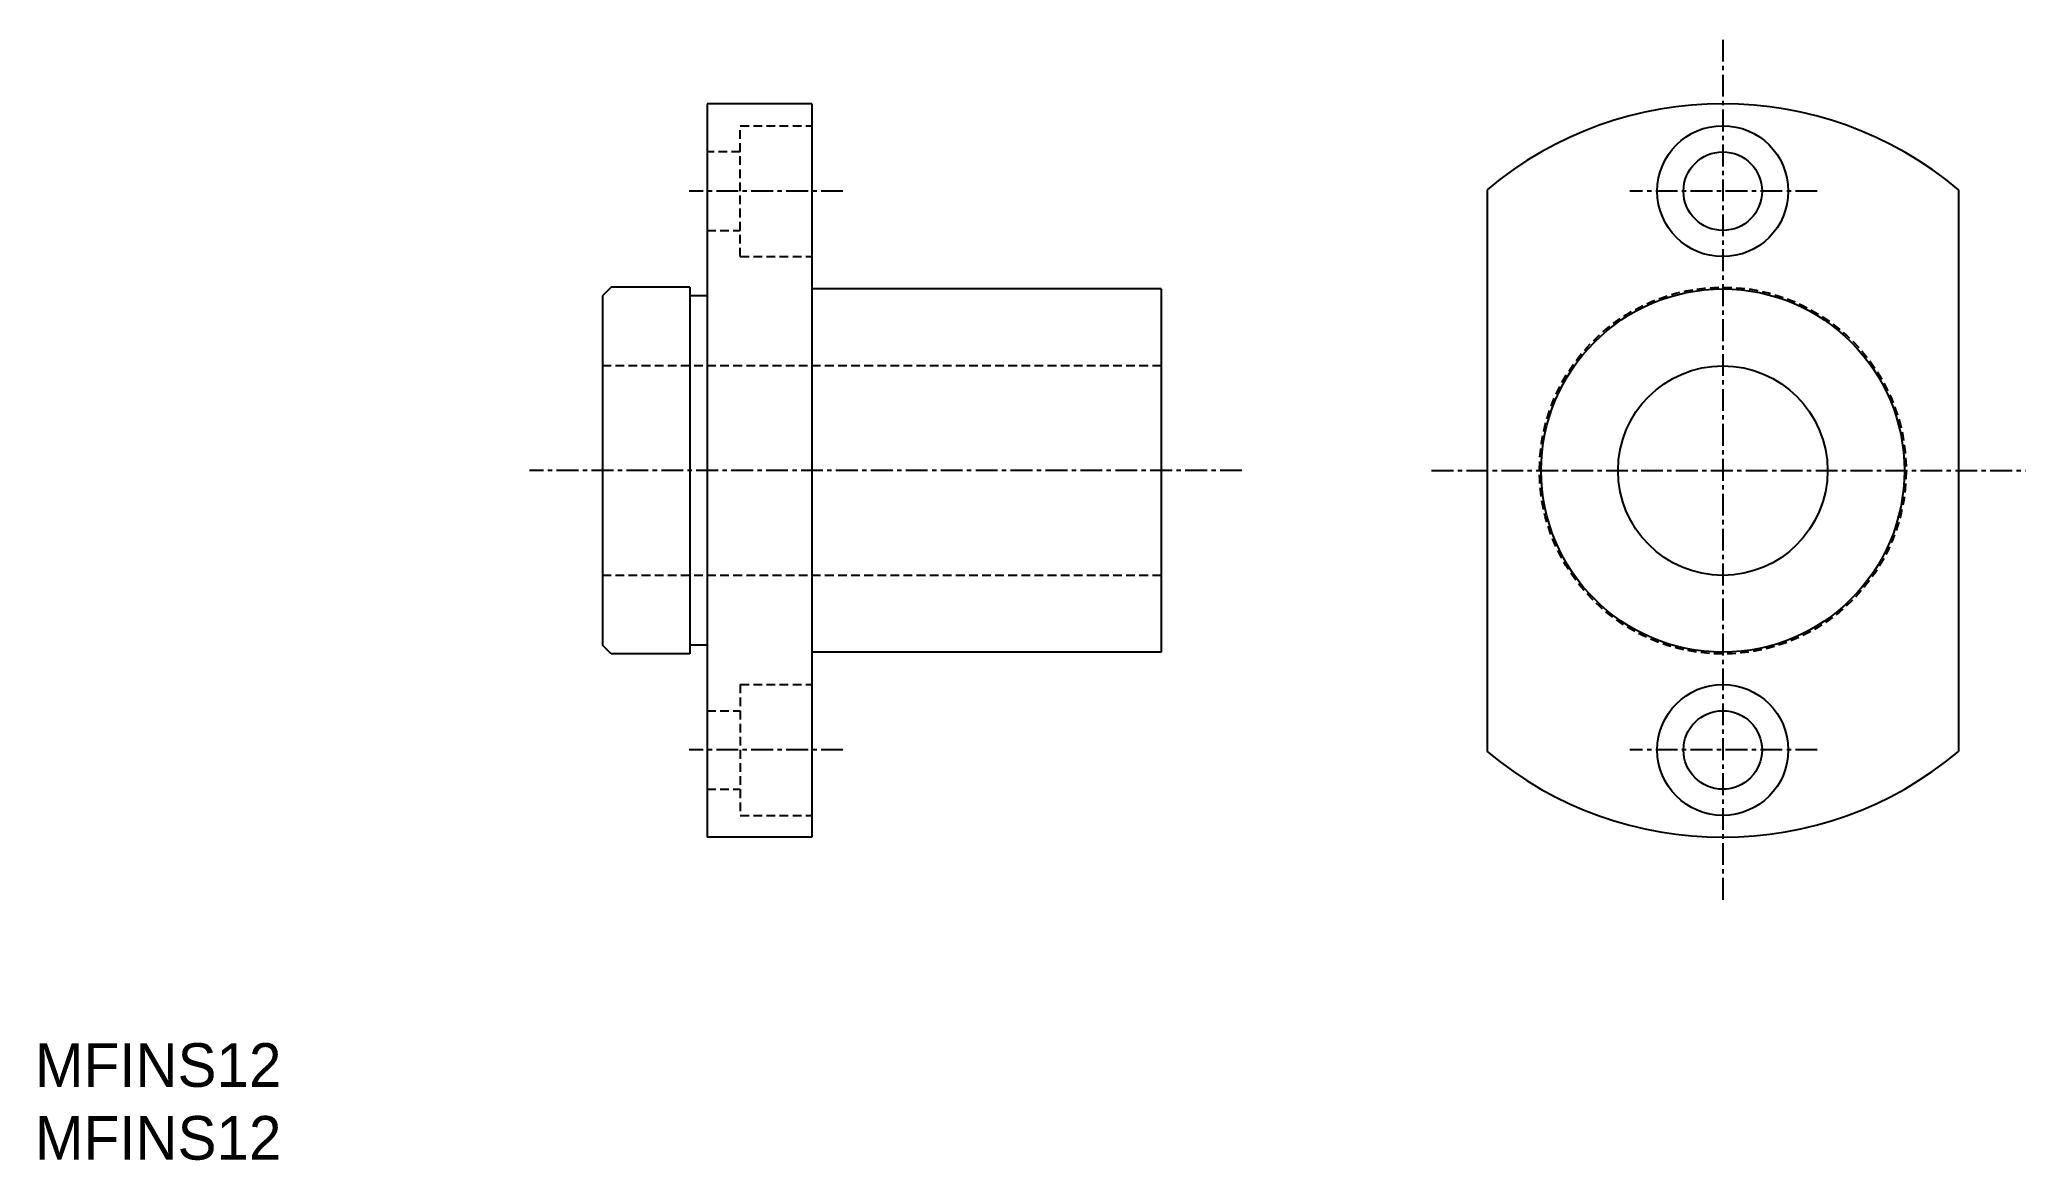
# Model space of a CAD drawing. Extents: x 10 to 124, y 10 to 74.
import ezdxf

# ---------------------------------------------------------------- set-up
doc = ezdxf.new("R2010")
doc.units = 0
doc.linetypes.add('CENTER', pattern=[2, 1.25, -0.25, 0.25, -0.25])
doc.linetypes.add('DASHED', pattern=[0.75, 0.5, -0.25])
doc.layers.get('0').update_dxf_attribs({"linetype": 'CONTINUOUS'})
doc.layers.add('CENTER', color=1, linetype='CENTER')

msp = doc.modelspace()

# ---------------------------------------------------------------- linework, layer by layer
at = {"color": 7, "linetype": 'CONTINUOUS'}
for p, q in [((48.5, 70.46), (48.5, 28.46)), ((54.5, 70.46), (48.5, 70.46)), ((54.5, 70.46), (54.5, 28.46)), ((93.17, 65.54), (93.17, 33.37)), ((120.17, 65.54), (120.17, 33.37)), ((43, 59.96), (42.5, 59.46)), ((42.5, 59.46), (42.5, 39.46)), ((47.5, 59.96), (43, 59.96)), ((47.5, 59.96), (47.5, 38.96)), ((48.5, 59.46), (47.5, 59.46)), ((74.5, 59.86), (54.5, 59.86)), ((74.5, 59.86), (74.5, 39.06)), ((43, 38.96), (42.5, 39.46)), ((47.5, 38.96), (43, 38.96)), ((48.5, 39.46), (47.5, 39.46)), ((74.5, 39.06), (54.5, 39.06)), ((54.5, 28.46), (48.5, 28.46))]:
    msp.add_line(p, q, dxfattribs=at)
at = {"color": 3, "linetype": 'DASHED'}
for p, q in [((50.4, 61.71), (50.4, 69.21)), ((50.4, 69.21), (54.5, 69.21)), ((50.4, 67.71), (48.5, 67.71)), ((48.5, 63.21), (50.4, 63.21)), ((50.4, 61.71), (54.5, 61.71)), ((74.5, 55.46), (42.5, 55.46)), ((74.5, 43.46), (42.5, 43.46)), ((50.4, 37.21), (50.4, 29.71)), ((50.4, 37.21), (54.5, 37.21)), ((48.5, 35.71), (50.4, 35.71)), ((48.5, 31.21), (50.4, 31.21)), ((50.4, 29.71), (54.5, 29.71))]:
    msp.add_line(p, q, dxfattribs=at)
at = {"color": 7, "linetype": 'CONTINUOUS'}
for centre, radius in [((106.67, 65.46), 3.75), ((106.67, 65.46), 2.25), ((106.67, 49.46), 10.4), ((106.67, 49.46), 6), ((106.67, 33.46), 3.75), ((106.67, 33.46), 2.25)]:
    msp.add_circle(centre, radius, dxfattribs=at)
at = {"color": 3, "linetype": 'DASHED'}
msp.add_circle((106.67, 49.46), 10.5, dxfattribs=at)
at = {"color": 7, "linetype": 'CONTINUOUS'}
for start, end in [(49.9948, 130.0052), (229.9948, 310.0052)]:
    msp.add_arc((106.67, 49.46), 21, start, end, dxfattribs=at)
at = {"layer": 'CENTER', "color": 1, "linetype": 'CENTER'}
for p, q in [((106.67, 74.13), (106.67, 24.78)), ((56.28, 65.46), (47.47, 65.46)), ((112.08, 65.46), (101.35, 65.46)), ((79.13, 49.46), (38.33, 49.46)), ((89.99, 49.46), (124, 49.46)), ((56.28, 33.46), (47.47, 33.46)), ((112.08, 33.46), (101.35, 33.46))]:
    msp.add_line(p, q, dxfattribs=at)

# ---------------------------------------------------------------- texts
at = {"color": 7, "linetype": 'CONTINUOUS'}
for p in [(10, 14.17), (10, 10)]:
    msp.add_text('MFINS12', height=2.5, dxfattribs=at).set_placement(p)

doc.saveas('drawing.dxf')
